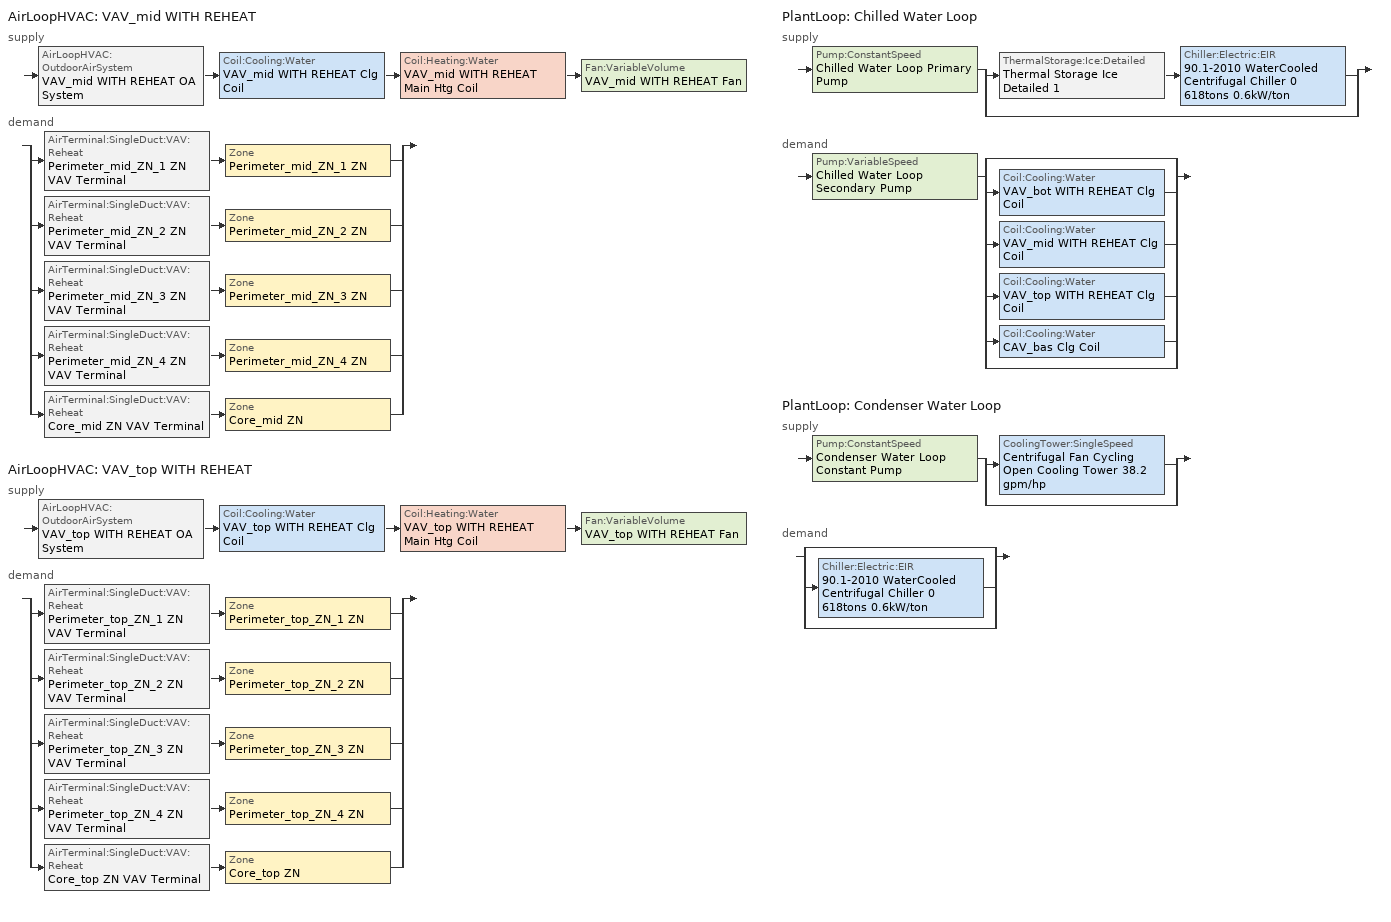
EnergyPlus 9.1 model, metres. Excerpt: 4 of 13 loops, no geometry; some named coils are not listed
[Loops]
AirLoopHVAC 'VAV_mid WITH REHEAT'
 supply: AirLoopHVAC:OutdoorAirSystem 'VAV_mid WITH REHEAT OA System' > Coil:Cooling:Water 'VAV_mid WITH REHEAT Clg Coil' > Coil:Heating:Water 'VAV_mid WITH REHEAT Main Htg Coil' > Fan:VariableVolume 'VAV_mid WITH REHEAT Fan'
 demand: split
  | AirTerminal:SingleDuct:VAV:Reheat 'Perimeter_mid_ZN_1 ZN VAV Terminal' > Zone 'Perimeter_mid_ZN_1 ZN'
  | AirTerminal:SingleDuct:VAV:Reheat 'Perimeter_mid_ZN_2 ZN VAV Terminal' > Zone 'Perimeter_mid_ZN_2 ZN'
  | AirTerminal:SingleDuct:VAV:Reheat 'Perimeter_mid_ZN_3 ZN VAV Terminal' > Zone 'Perimeter_mid_ZN_3 ZN'
  | AirTerminal:SingleDuct:VAV:Reheat 'Perimeter_mid_ZN_4 ZN VAV Terminal' > Zone 'Perimeter_mid_ZN_4 ZN'
  | AirTerminal:SingleDuct:VAV:Reheat 'Core_mid ZN VAV Terminal' > Zone 'Core_mid ZN'
AirLoopHVAC 'VAV_top WITH REHEAT'
 supply: AirLoopHVAC:OutdoorAirSystem 'VAV_top WITH REHEAT OA System' > Coil:Cooling:Water 'VAV_top WITH REHEAT Clg Coil' > Coil:Heating:Water 'VAV_top WITH REHEAT Main Htg Coil' > Fan:VariableVolume 'VAV_top WITH REHEAT Fan'
 demand: split
  | AirTerminal:SingleDuct:VAV:Reheat 'Perimeter_top_ZN_1 ZN VAV Terminal' > Zone 'Perimeter_top_ZN_1 ZN'
  | AirTerminal:SingleDuct:VAV:Reheat 'Perimeter_top_ZN_2 ZN VAV Terminal' > Zone 'Perimeter_top_ZN_2 ZN'
  | AirTerminal:SingleDuct:VAV:Reheat 'Perimeter_top_ZN_3 ZN VAV Terminal' > Zone 'Perimeter_top_ZN_3 ZN'
  | AirTerminal:SingleDuct:VAV:Reheat 'Perimeter_top_ZN_4 ZN VAV Terminal' > Zone 'Perimeter_top_ZN_4 ZN'
  | AirTerminal:SingleDuct:VAV:Reheat 'Core_top ZN VAV Terminal' > Zone 'Core_top ZN'
PlantLoop 'Chilled Water Loop'
 supply: Pump:ConstantSpeed 'Chilled Water Loop Primary Pump' > split
  | ThermalStorage:Ice:Detailed 'Thermal Storage Ice Detailed 1' > Chiller:Electric:EIR '90.1-2010 WaterCooled  Centrifugal Chiller 0 618tons 0.6kW/ton'
  | bypass
 demand: Pump:VariableSpeed 'Chilled Water Loop Secondary Pump' > split
  | bypass
  | Coil:Cooling:Water 'VAV_bot WITH REHEAT Clg Coil'
  | Coil:Cooling:Water 'VAV_mid WITH REHEAT Clg Coil'
  | Coil:Cooling:Water 'VAV_top WITH REHEAT Clg Coil'
  | Coil:Cooling:Water 'CAV_bas Clg Coil'
  | bypass
PlantLoop 'Condenser Water Loop'
 supply: Pump:ConstantSpeed 'Condenser Water Loop Constant Pump' > split
  | CoolingTower:SingleSpeed 'Centrifugal Fan Cycling Open Cooling Tower 38.2 gpm/hp'
  | bypass
 demand: split
  | bypass
  | Chiller:Electric:EIR '90.1-2010 WaterCooled  Centrifugal Chiller 0 618tons 0.6kW/ton'
  | bypass
[ZoneControl:Thermostat] Control Object Type 1=ThermostatSetpoint:DualSetpoint
Name | Zone or ZoneList | Control Type Schedule | Control Name 1
Core_mid ZN Thermostat | Core_mid ZN | Core_mid ZN Thermostat Schedule | Office WholeBuilding - Lg Office Thermostat 3
Core_top ZN Thermostat | Core_top ZN | Core_top ZN Thermostat Schedule | Office WholeBuilding - Lg Office Thermostat 4
Perimeter_mid_ZN_1 ZN Thermostat | Perimeter_mid_ZN_1 ZN | Perimeter_mid_ZN_1 ZN Thermostat Schedule | Office WholeBuilding - Lg Office Thermostat 9
Perimeter_mid_ZN_2 ZN Thermostat | Perimeter_mid_ZN_2 ZN | Perimeter_mid_ZN_2 ZN Thermostat Schedule | Office WholeBuilding - Lg Office Thermostat 10
Perimeter_mid_ZN_3 ZN Thermostat | Perimeter_mid_ZN_3 ZN | Perimeter_mid_ZN_3 ZN Thermostat Schedule | Office WholeBuilding - Lg Office Thermostat 11
Perimeter_mid_ZN_4 ZN Thermostat | Perimeter_mid_ZN_4 ZN | Perimeter_mid_ZN_4 ZN Thermostat Schedule | Office WholeBuilding - Lg Office Thermostat 12
Perimeter_top_ZN_1 ZN Thermostat | Perimeter_top_ZN_1 ZN | Perimeter_top_ZN_1 ZN Thermostat Schedule | Office WholeBuilding - Lg Office Thermostat 13
Perimeter_top_ZN_2 ZN Thermostat | Perimeter_top_ZN_2 ZN | Perimeter_top_ZN_2 ZN Thermostat Schedule | Office WholeBuilding - Lg Office Thermostat 14
Perimeter_top_ZN_3 ZN Thermostat | Perimeter_top_ZN_3 ZN | Perimeter_top_ZN_3 ZN Thermostat Schedule | Office WholeBuilding - Lg Office Thermostat 15
Perimeter_top_ZN_4 ZN Thermostat | Perimeter_top_ZN_4 ZN | Perimeter_top_ZN_4 ZN Thermostat Schedule | Office WholeBuilding - Lg Office Thermostat 16
[ThermostatSetpoint:DualSetpoint] Heating Setpoint Temperature Schedule=OfficeLarge HTGSETP_SCH_YES_OPTIMUM; Cooling Setpoint Temperature Schedule=OfficeLarge CLGSETP_SCH_NO_SETBACK
Office WholeBuilding - Lg Office Thermostat 3; Office WholeBuilding - Lg Office Thermostat 4; Office WholeBuilding - Lg Office Thermostat 9; Office WholeBuilding - Lg Office Thermostat 10; Office WholeBuilding - Lg Office Thermostat 11; Office WholeBuilding - Lg Office Thermostat 12; Office WholeBuilding - Lg Office Thermostat 13; Office WholeBuilding - Lg Office Thermostat 14; Office WholeBuilding - Lg Office Thermostat 15; Office WholeBuilding - Lg Office Thermostat 16
[AirTerminal:SingleDuct:VAV:Reheat] Availability Schedule=Always On Discrete; Maximum Air Flow Rate {m3/s}=Autosize; Zone Minimum Air Flow Input Method=Constant; Fixed Minimum Air Flow Rate {m3/s}=0; Maximum Hot Water or Steam Flow Rate {m3/s}=Autosize; Minimum Hot Water or Steam Flow Rate {m3/s}=0; Convergence Tolerance=0.001; Damper Heating Action=ReverseWithLimits; Maximum Flow per Zone Floor Area During Reheat {m3/s-m2}=Autocalculate; Maximum Flow Fraction During Reheat=0.5; Maximum Reheat Air Temperature {C}=40
Name | Constant Minimum Air Flow Fraction | Reheat Coil
Core_mid ZN VAV Terminal | 0.2 | Core_mid ZN Reheat Coil
Core_top ZN VAV Terminal | 0.32886 | Core_top ZN Reheat Coil
Perimeter_mid_ZN_1 ZN VAV Terminal | 0.2 | Perimeter_mid_ZN_1 ZN Reheat Coil
Perimeter_mid_ZN_2 ZN VAV Terminal | 0.2 | Perimeter_mid_ZN_2 ZN Reheat Coil
Perimeter_mid_ZN_3 ZN VAV Terminal | 0.2 | Perimeter_mid_ZN_3 ZN Reheat Coil
Perimeter_mid_ZN_4 ZN VAV Terminal | 0.2 | Perimeter_mid_ZN_4 ZN Reheat Coil
Perimeter_top_ZN_1 ZN VAV Terminal | 0.2 | Perimeter_top_ZN_1 ZN Reheat Coil
Perimeter_top_ZN_2 ZN VAV Terminal | 0.2 | Perimeter_top_ZN_2 ZN Reheat Coil
Perimeter_top_ZN_3 ZN VAV Terminal | 0.203287 | Perimeter_top_ZN_3 ZN Reheat Coil
Perimeter_top_ZN_4 ZN VAV Terminal | 0.2 | Perimeter_top_ZN_4 ZN Reheat Coil
[Coil:Heating:Water] Availability Schedule=Always On Discrete; U-Factor Times Area Value {W/K}=Autosize; Maximum Water Flow Rate {m3/s}=Autosize; Performance Input Method=UFactorTimesAreaAndDesignWaterFlowRate; Rated Capacity {W}=Autosize; Rated Inlet Water Temperature {C}=82.2222; Rated Inlet Air Temperature {C}=7.22222; Rated Outlet Water Temperature {C}=71.1111; Rated Outlet Air Temperature {C}=12.7778; Rated Ratio for Air and Water Convection=0.5
VAV_mid WITH REHEAT Main Htg Coil; VAV_top WITH REHEAT Main Htg Coil
[Zone equipment]
Core_mid ZN: Core_mid ZN VAV Terminal
Core_top ZN: Core_top ZN VAV Terminal
Perimeter_mid_ZN_1 ZN: Perimeter_mid_ZN_1 ZN VAV Terminal
Perimeter_mid_ZN_2 ZN: Perimeter_mid_ZN_2 ZN VAV Terminal
Perimeter_mid_ZN_3 ZN: Perimeter_mid_ZN_3 ZN VAV Terminal
Perimeter_mid_ZN_4 ZN: Perimeter_mid_ZN_4 ZN VAV Terminal
Perimeter_top_ZN_1 ZN: Perimeter_top_ZN_1 ZN VAV Terminal
Perimeter_top_ZN_2 ZN: Perimeter_top_ZN_2 ZN VAV Terminal
Perimeter_top_ZN_3 ZN: Perimeter_top_ZN_3 ZN VAV Terminal
Perimeter_top_ZN_4 ZN: Perimeter_top_ZN_4 ZN VAV Terminal
[Sizing:Zone] Zone Cooling Design Supply Air Temperature Input Method=SupplyAirTemperature; Zone Cooling Design Supply Air Temperature {C}=12.7778; Zone Cooling Design Supply Air Temperature Difference {deltaC}=11.11; Zone Heating Design Supply Air Temperature Input Method=SupplyAirTemperature; Zone Heating Design Supply Air Temperature {C}=40; Zone Heating Design Supply Air Temperature Difference {deltaC}=11.11; Zone Cooling Design Supply Air Humidity Ratio {kgWater/kgDryAir}=0.0085; Zone Heating Design Supply Air Humidity Ratio {kgWater/kgDryAir}=0.008; Design Specification Outdoor Air Object=Office WholeBuilding - Lg Office Ventilation; Cooling Design Air Flow Method=DesignDayWithLimit; Cooling Design Air Flow Rate {m3/s}=0; Cooling Minimum Air Flow per Zone Floor Area {m3/s-m2}=0.000762; Cooling Minimum Air Flow {m3/s}=0; Cooling Minimum Air Flow Fraction=0; Heating Design Air Flow Method=DesignDay; Heating Design Air Flow Rate {m3/s}=0; Heating Maximum Air Flow per Zone Floor Area {m3/s-m2}=0.002032; Heating Maximum Air Flow {m3/s}=0.141576; Heating Maximum Air Flow Fraction=0.3; Account for Dedicated Outdoor Air System=No
Name | Design Specification Zone Air Distribution Object
Core_mid ZN | Core_mid ZN Design Spec Zone Air Dist
Core_top ZN | Core_top ZN Design Spec Zone Air Dist
Perimeter_mid_ZN_1 ZN | Perimeter_mid_ZN_1 ZN Design Spec Zone Air Dist
Perimeter_mid_ZN_2 ZN | Perimeter_mid_ZN_2 ZN Design Spec Zone Air Dist
Perimeter_mid_ZN_3 ZN | Perimeter_mid_ZN_3 ZN Design Spec Zone Air Dist
Perimeter_mid_ZN_4 ZN | Perimeter_mid_ZN_4 ZN Design Spec Zone Air Dist
Perimeter_top_ZN_1 ZN | Perimeter_top_ZN_1 ZN Design Spec Zone Air Dist
Perimeter_top_ZN_2 ZN | Perimeter_top_ZN_2 ZN Design Spec Zone Air Dist
Perimeter_top_ZN_3 ZN | Perimeter_top_ZN_3 ZN Design Spec Zone Air Dist
Perimeter_top_ZN_4 ZN | Perimeter_top_ZN_4 ZN Design Spec Zone Air Dist
[DesignSpecification:ZoneAirDistribution] Zone Air Distribution Effectiveness in Cooling Mode=1; Zone Air Distribution Effectiveness in Heating Mode=1
Core_mid ZN Design Spec Zone Air Dist; Core_top ZN Design Spec Zone Air Dist; Perimeter_mid_ZN_1 ZN Design Spec Zone Air Dist; Perimeter_mid_ZN_2 ZN Design Spec Zone Air Dist; Perimeter_mid_ZN_3 ZN Design Spec Zone Air Dist; Perimeter_mid_ZN_4 ZN Design Spec Zone Air Dist; Perimeter_top_ZN_1 ZN Design Spec Zone Air Dist; Perimeter_top_ZN_2 ZN Design Spec Zone Air Dist; Perimeter_top_ZN_3 ZN Design Spec Zone Air Dist; Perimeter_top_ZN_4 ZN Design Spec Zone Air Dist
[Controller:MechanicalVentilation] Availability Schedule=OfficeLarge MinOA_MotorizedDamper_Sched; Demand Controlled Ventilation=No; Design Specification Outdoor Air Object Name 1=Office WholeBuilding - Lg Office Ventilation; Design Specification Outdoor Air Object Name 2=Office WholeBuilding - Lg Office Ventilation; Design Specification Outdoor Air Object Name 3=Office WholeBuilding - Lg Office Ventilation; Design Specification Outdoor Air Object Name 4=Office WholeBuilding - Lg Office Ventilation; Design Specification Outdoor Air Object Name 5=Office WholeBuilding - Lg Office Ventilation
Name | System Outdoor Air Method | Zone Name 1 | Design Specification Zone Air Distribution Object Name 1 | Zone Name 2 | Design Specification Zone Air Distribution Object Name 2 | Zone Name 3 | Design Specification Zone Air Distribution Object Name 3 | Zone Name 4 | Design Specification Zone Air Distribution Object Name 4 | Zone Name 5 | Design Specification Zone Air Distribution Object Name 5
VAV_mid WITH REHEAT Vent Controller | ZoneSum | Core_mid ZN | Core_mid ZN Design Spec Zone Air Dist | Perimeter_mid_ZN_1 ZN | Perimeter_mid_ZN_1 ZN Design Spec Zone Air Dist | Perimeter_mid_ZN_2 ZN | Perimeter_mid_ZN_2 ZN Design Spec Zone Air Dist | Perimeter_mid_ZN_3 ZN | Perimeter_mid_ZN_3 ZN Design Spec Zone Air Dist | Perimeter_mid_ZN_4 ZN | Perimeter_mid_ZN_4 ZN Design Spec Zone Air Dist
VAV_top WITH REHEAT Vent Controller | VentilationRateProcedure | Core_top ZN | Core_top ZN Design Spec Zone Air Dist | Perimeter_top_ZN_1 ZN | Perimeter_top_ZN_1 ZN Design Spec Zone Air Dist | Perimeter_top_ZN_2 ZN | Perimeter_top_ZN_2 ZN Design Spec Zone Air Dist | Perimeter_top_ZN_3 ZN | Perimeter_top_ZN_3 ZN Design Spec Zone Air Dist | Perimeter_top_ZN_4 ZN | Perimeter_top_ZN_4 ZN Design Spec Zone Air Dist
[DesignSpecification:OutdoorAir]
Office WholeBuilding - Lg Office Ventilation: Outdoor Air Method=Sum; Outdoor Air Flow per Person {m3/s-person}=0; Outdoor Air Flow per Zone Floor Area {m3/s-m2}=0.0004318; Outdoor Air Flow per Zone {m3/s}=0; Outdoor Air Flow Air Changes per Hour {1/hr}=0
[AirLoopHVAC] Design Supply Air Flow Rate {m3/s}=AutoSize
VAV_mid WITH REHEAT; VAV_top WITH REHEAT
[Sizing:System] Type of Load to Size On=Sensible; Central Heating Maximum System Air Flow Ratio=0.3; Preheat Design Temperature {C}=7.22222; Preheat Design Humidity Ratio {kgWater/kgDryAir}=0.008; Precool Design Temperature {C}=12.7778; Precool Design Humidity Ratio {kgWater/kgDryAir}=0.008; Central Cooling Design Supply Air Temperature {C}=12.7778; Central Heating Design Supply Air Temperature {C}=12.7778; Type of Zone Sum to Use=Coincident; 100% Outdoor Air in Cooling=No; 100% Outdoor Air in Heating=No; Central Cooling Design Supply Air Humidity Ratio {kgWater/kgDryAir}=0.0085; Central Heating Design Supply Air Humidity Ratio {kgWater/kgDryAir}=0.008; Cooling Supply Air Flow Rate Method=DesignDay; Cooling Supply Air Flow Rate {m3/s}=0; Cooling Supply Air Flow Rate Per Floor Area {m3/s-m2}=0.00996765; Cooling Fraction of Autosized Cooling Supply Air Flow Rate=1; Cooling Supply Air Flow Rate Per Unit Cooling Capacity {m3/s-W}=3.94755e-05; Heating Supply Air Flow Rate Method=DesignDay; Heating Supply Air Flow Rate {m3/s}=0; Heating Supply Air Flow Rate Per Floor Area {m3/s-m2}=0.00996765; Heating Fraction of Autosized Heating Supply Air Flow Rate=1; Heating Fraction of Autosized Cooling Supply Air Flow Rate=1; Heating Supply Air Flow Rate Per Unit Heating Capacity {m3/s-W}=3.15882e-05; System Outdoor Air Method=ZoneSum; Zone Maximum Outdoor Air Fraction=1; Cooling Design Capacity Method=CoolingDesignCapacity; Cooling Design Capacity {W}=Autosize; Cooling Design Capacity Per Floor Area {W/m2}=234.7; Fraction of Autosized Cooling Design Capacity=1; Heating Design Capacity Method=HeatingDesignCapacity; Heating Design Capacity {W}=Autosize; Heating Design Capacity Per Floor Area {W/m2}=157; Fraction of Autosized Heating Design Capacity=1; Central Cooling Capacity Control Method=OnOff
Name | Design Outdoor Air Flow Rate {m3/s}
VAV_mid WITH REHEAT | 1.64649
VAV_top WITH REHEAT | 2.53819
[Controller:WaterCoil] Control Variable=Temperature; Actuator Variable=Flow; Maximum Actuated Flow {m3/s}=Autosize; Minimum Actuated Flow {m3/s}=0
Name | Action | Controller Convergence Tolerance {deltaC}
VAV_mid WITH REHEAT Clg Coil Controller; VAV_top WITH REHEAT Clg Coil Controller | Reverse | Autosize
VAV_mid WITH REHEAT Main Htg Coil Controller; VAV_top WITH REHEAT Main Htg Coil Controller | Normal | 0.0001
[Controller:OutdoorAir] Maximum Outdoor Air Flow Rate {m3/s}=Autosize; Economizer Control Type=DifferentialDryBulb; Economizer Control Action Type=ModulateFlow; Lockout Type=NoLockout; Minimum Limit Type=FixedMinimum; Minimum Outdoor Air Schedule=OfficeLarge MinOA_MotorizedDamper_Sched; High Humidity Control=No; Control High Indoor Humidity Based on Outdoor Humidity Ratio=Yes
Name | Minimum Outdoor Air Flow Rate {m3/s} | Mechanical Ventilation Controller | Heat Recovery Bypass Control Type
VAV_mid WITH REHEAT OA Controller | Autosize | VAV_mid WITH REHEAT Vent Controller | BypassWhenOAFlowGreaterThanMinimum
VAV_top WITH REHEAT OA Controller | 0 | VAV_top WITH REHEAT Vent Controller | BypassWhenWithinEconomizerLimits
[SetpointManager:MixedAir] Control Variable=Temperature
Name | Setpoint Node or NodeList
VAV_mid WITH REHEAT Mixed Air Node OS Default SPM | VAV_mid WITH REHEAT Mixed Air Node
VAV_mid WITH REHEAT Clg Coil Outlet Air Node OS Default SPM | VAV_mid WITH REHEAT Clg Coil Outlet Air Node
VAV_mid WITH REHEAT Main Htg Coil Outlet Air Node OS Default SPM | VAV_mid WITH REHEAT Main Htg Coil Outlet Air Node
VAV_top WITH REHEAT Mixed Air Node OS Default SPM | VAV_top WITH REHEAT Mixed Air Node
VAV_top WITH REHEAT Clg Coil Outlet Air Node OS Default SPM | VAV_top WITH REHEAT Clg Coil Outlet Air Node
VAV_top WITH REHEAT Main Htg Coil Outlet Air Node OS Default SPM | VAV_top WITH REHEAT Main Htg Coil Outlet Air Node
[Coil:Cooling:Water] Availability Schedule=Always On Discrete; Design Water Flow Rate {m3/s}=Autosize; Design Air Flow Rate {m3/s}=Autosize; Design Inlet Water Temperature {C}=Autosize; Design Inlet Air Temperature {C}=Autosize; Design Outlet Air Temperature {C}=Autosize; Design Inlet Air Humidity Ratio {kgWater/kgDryAir}=Autosize; Design Outlet Air Humidity Ratio {kgWater/kgDryAir}=Autosize; Type of Analysis=SimpleAnalysis; Heat Exchanger Configuration=CrossFlow
VAV_mid WITH REHEAT Clg Coil; VAV_top WITH REHEAT Clg Coil
[SetpointManager:Scheduled] Control Variable=Temperature
Name | Schedule | Setpoint Node or NodeList
Thermal Storage Ice Detailed 1 Setpoint Manager | Thermal Storage Ice Detailed 1 Setpoint Schedule (New)
90.1-2010 WaterCooled  Centrifugal Chiller 0 618tons 0.6kW/ton Setpoint Manager | 90.1-2010 WaterCooled  Centrifugal Chiller 0 618tons 0.6kW/ton Setpoint Schedule (New) | 90.1-2010 WaterCooled  Centrifugal Chiller 0 618tons 0.6kW/ton Supply Outlet Water Node
Chilled Water Loop Setpoint Manager (New) | Chilled Water Loop Setpoint Schedule (New) | Chilled Water Loop Supply Outlet Node
Chilled Water Loop Demand Side Setpoint Manager (New) | Chilled Water Loop Setpoint Schedule (New) | Chilled Water Loop Demand Inlet Node
[Fan:VariableVolume] Availability Schedule=OfficeLarge HVACOperationSchd; Pressure Rise {Pa}=1389.92; Maximum Flow Rate {m3/s}=AutoSize; Fan Power Minimum Flow Rate Input Method=Fraction; Fan Power Minimum Flow Fraction=0.25; Fan Power Minimum Air Flow Rate {m3/s}=0; Motor In Airstream Fraction=1; Fan Power Coefficient 1=0.04076; Fan Power Coefficient 2=0.0881; Fan Power Coefficient 3=-0.0729; Fan Power Coefficient 4=0.9437; Fan Power Coefficient 5=0
Name | Fan Total Efficiency | Motor Efficiency
VAV_mid WITH REHEAT Fan | 0.6253 | 0.962
VAV_top WITH REHEAT Fan | 0.61165 | 0.941
[SetpointManager:Warmest] Control Variable=Temperature; Minimum Setpoint Temperature {C}=12.7778; Maximum Setpoint Temperature {C}=15.5556; Strategy=MaximumTemperature
Name | HVAC Air Loop | Setpoint Node or NodeList
VAV_mid WITH REHEAT SAT Warmest Reset | VAV_mid WITH REHEAT | VAV_mid WITH REHEAT Supply Outlet Node
VAV_top WITH REHEAT SAT Warmest Reset | VAV_top WITH REHEAT | VAV_top WITH REHEAT Supply Outlet Node
[HeatExchanger:AirToAir:SensibleAndLatent]
VAV_mid WITH REHEAT ERV: Availability Schedule=Always On Discrete; Nominal Supply Air Flow Rate {m3/s}=Autosize; Sensible Effectiveness at 100% Heating Air Flow=0.7; Latent Effectiveness at 100% Heating Air Flow=0.6; Sensible Effectiveness at 75% Heating Air Flow=0.7; Latent Effectiveness at 75% Heating Air Flow=0.6; Sensible Effectiveness at 100% Cooling Air Flow=0.75; Latent Effectiveness at 100% Cooling Air Flow=0.6; Sensible Effectiveness at 75% Cooling Air Flow=0.75; Latent Effectiveness at 75% Cooling Air Flow=0.6; Nominal Electric Power {W}=109319; Supply Air Outlet Temperature Control=No; Heat Exchanger Type=Rotary; Frost Control Type=ExhaustOnly; Threshold Temperature {C}=-23.3; Initial Defrost Time Fraction=0.167; Rate of Defrost Time Fraction Increase {1/K}=1.44; Economizer Lockout=Yes
[SetpointManager:OutdoorAirPretreat]
Setpoint Manager Outdoor Air Pretreat 1: Control Variable=Temperature; Minimum Setpoint Temperature {C}=-99; Maximum Setpoint Temperature {C}=99; Minimum Setpoint Humidity Ratio {kgWater/kgDryAir}=1e-005; Maximum Setpoint Humidity Ratio {kgWater/kgDryAir}=1; Setpoint Node or NodeList=VAV_mid WITH REHEAT ERV Primary Outlet Air Node
[PlantLoop] Maximum Loop Flow Rate {m3/s}=Autosize; Minimum Loop Flow Rate {m3/s}=0; Plant Loop Volume {m3}=Autocalculate; Plant Loop Demand Calculation Scheme=SingleSetpoint
Name | Fluid Type | User Defined Fluid Type | Plant Equipment Operation Scheme | Maximum Loop Temperature {C} | Minimum Loop Temperature {C} | Load Distribution Scheme | Common Pipe Simulation
Chilled Water Loop | UserDefinedFluidType | EthyleneGlycol_25 | Chilled Water Loop Operation Schemes | 40 | -3.33333 | SequentialLoad | TwoWayCommonPipe
Condenser Water Loop | Water |  | Condenser Water Loop Operation Schemes | 80 | 5 | Optimal
[Sizing:Plant] Sizing Option=NonCoincident; Zone Timesteps in Averaging Window=1; Coincident Sizing Factor Mode=None
Name | Loop Type | Design Loop Exit Temperature {C} | Loop Design Temperature Difference {deltaC}
Chilled Water Loop | Cooling | 6.66667 | 8.88889
Condenser Water Loop | Condenser | 29.4444 | 5.55556
[Pump:ConstantSpeed] Design Flow Rate {m3/s}=Autosize; Design Power Consumption {W}=Autosize; Fraction of Motor Inefficiencies to Fluid Stream=0; Pump Control Type=Intermittent; Design Power Sizing Method=PowerPerFlowPerPressure; Design Electric Power per Unit Flow Rate {W/(m3/s)}=348701.1; Design Shaft Power per Unit Flow Rate per Unit Head=1.28205
Name | Design Pump Head {Pa} | Motor Efficiency
Chilled Water Loop Primary Pump | 44836 | 0.917
Condenser Water Loop Constant Pump | 148557 | 0.936
[ThermalStorage:Ice:Detailed]
Thermal Storage Ice Detailed 1: Availability Schedule=Ice Availability Schedule (New); Capacity {GJ}=6.96337; Discharging Curve=Curve Quadratic Linear 1; Charging Curve=Curve Quadratic Linear 2; Timestep of the Curve Data {hr}=1; Parasitic Electric Load During Discharging=0.0001; Parasitic Electric Load During Charging=0.0002; Tank Loss Coefficient=0.0003; Freezing Temperature of Storage Medium {C}=0; Thaw Process Indicator=InsideMelt
[Chiller:Electric:EIR]
90.1-2010 WaterCooled  Centrifugal Chiller 0 618tons 0.6kW/ton: Reference Capacity {W}=Autosize; Reference COP {W/W}=6.17018; Reference Leaving Chilled Water Temperature {C}=6.66667; Reference Entering Condenser Fluid Temperature {C}=35; Reference Chilled Water Flow Rate {m3/s}=Autosize; Reference Condenser Fluid Flow Rate {m3/s}=Autosize; Cooling Capacity Function of Temperature Curve=WaterCooled_PositiveDisplacement_Chiller_GT150_2010_PathA_CAPFT; Electric Input to Cooling Output Ratio Function of Temperature Curve=WaterCooled_PositiveDisplacement_Chiller_GT150_2010_PathA_EIRFT; Electric Input to Cooling Output Ratio Function of Part Load Ratio Curve=ChlrWtrCentPathAAllEIRRatio_fQRatio; Minimum Part Load Ratio=0.15; Maximum Part Load Ratio=1; Optimum Part Load Ratio=1; Minimum Unloading Ratio=0.25; Condenser Type=WaterCooled; Condenser Fan Power Ratio {W/W}=0; Fraction of Compressor Electric Consumption Rejected by Condenser=1; Leaving Chilled Water Lower Temperature Limit {C}=-3.33333; Chiller Flow Mode=ConstantFlow; Sizing Factor=0.75
[Pump:VariableSpeed]
Chilled Water Loop Secondary Pump: Design Maximum Flow Rate {m3/s}=Autosize; Design Pump Head {Pa}=134508; Design Power Consumption {W}=Autosize; Motor Efficiency=0.936; Fraction of Motor Inefficiencies to Fluid Stream=0; Coefficient 1 of the Part Load Performance Curve=0; Coefficient 2 of the Part Load Performance Curve=0.0205; Coefficient 3 of the Part Load Performance Curve=0.4101; Coefficient 4 of the Part Load Performance Curve=0.5753; Design Minimum Flow Rate {m3/s}=0; Pump Control Type=Intermittent; Skin Loss Radiative Fraction=0.5; Design Power Sizing Method=PowerPerFlowPerPressure; Design Electric Power per Unit Flow Rate {W/(m3/s)}=348701.1; Design Shaft Power per Unit Flow Rate per Unit Head=1.28205; Design Minimum Flow Rate Fraction=0
[PlantEquipmentOperationSchemes] Control Scheme Object Type 1=PlantEquipmentOperation:CoolingLoad; Control Scheme Schedule Name 1=Always On Discrete
Name | Control Scheme Name 1 | Control Scheme Object Type 2 | Control Scheme Name 2 | Control Scheme Schedule Name 2 | Control Scheme Object Type 3 | Control Scheme Name 3 | Control Scheme Schedule Name 3
Chilled Water Loop Operation Schemes | Chilled Water Loop Cooling Operation Scheme | PlantEquipmentOperation:Uncontrolled | Chilled Water Loop Uncontrolled Operation Scheme | Always On Discrete | PlantEquipmentOperation:ComponentSetpoint | Chilled Water Loop Setpoint Operation Scheme | Always On Discrete
Condenser Water Loop Operation Schemes | Condenser Water Loop Cooling Operation Scheme
[PlantEquipmentOperation:CoolingLoad] Load Range Lower Limit 1 {W}=0; Load Range Upper Limit 1 {W}=1000000000
Name | Range Equipment List Name 1
Chilled Water Loop Cooling Operation Scheme | Chilled Water Loop Cooling Equipment List
Condenser Water Loop Cooling Operation Scheme | Condenser Water Loop Cooling Equipment List
[PlantEquipmentList]
Chilled Water Loop Cooling Equipment List: Chiller:Electric:EIR, 90.1-2010 WaterCooled  Centrifugal Chiller 0 618tons 0.6kW/ton
Chilled Water Loop Uncontrolled Equipment List: ThermalStorage:Ice:Detailed, Thermal Storage Ice Detailed 1
Condenser Water Loop Cooling Equipment List: CoolingTower:SingleSpeed, Centrifugal Fan Cycling Open Cooling Tower 38.2 gpm/hp
[PlantEquipmentOperation:Uncontrolled]
Chilled Water Loop Uncontrolled Operation Scheme: Equipment List=Chilled Water Loop Uncontrolled Equipment List
[PlantEquipmentOperation:ComponentSetpoint]
Chilled Water Loop Setpoint Operation Scheme: Equipment Object Type 1=ThermalStorage:Ice:Detailed; Equipment Name 1=Thermal Storage Ice Detailed 1; Component Flow Rate 1 {m3/s}=Autosize; Operation Type 1=Dual; Equipment Object Type 2=Chiller:Electric:EIR; Equipment Name 2=90.1-2010 WaterCooled  Centrifugal Chiller 0 618tons 0.6kW/ton; Component Flow Rate 2 {m3/s}=Autosize; Operation Type 2=Cooling
[CoolingTower:SingleSpeed]
Centrifugal Fan Cycling Open Cooling Tower 38.2 gpm/hp: Design Water Flow Rate {m3/s}=Autosize; Design Air Flow Rate {m3/s}=Autosize; Design Fan Power {W}=32717.9; Design U-Factor Times Area Value {W/K}=Autosize; Free Convection Air Flow Rate {m3/s}=Autosize; Free Convection Air Flow Rate Sizing Factor=0.1; Free Convection U-Factor Times Area Value {W/K}=Autosize; Free Convection U-Factor Times Area Value Sizing Factor=0.1; Performance Input Method=UFactorTimesAreaAndDesignWaterFlowRate; Heat Rejection Capacity and Nominal Capacity Sizing Ratio=1.25; Free Convection Capacity {W}=0; Free Convection Nominal Capacity Sizing Factor=0.1; Design Inlet Air Dry-Bulb Temperature {C}=25.6; Design Inlet Air Wet-Bulb Temperature {C}=25.6; Design Approach Temperature {deltaC}=Autosize; Design Range Temperature {deltaC}=Autosize; Basin Heater Capacity {W/K}=0; Basin Heater Setpoint Temperature {C}=2; Evaporation Loss Mode=LossFactor; Evaporation Loss Factor {percent/K}=0.2; Drift Loss Percent {percent}=0.008; Blowdown Calculation Mode=ConcentrationRatio; Blowdown Concentration Ratio=3; Capacity Control=FanCycling; Number of Cells=2; Cell Control=MinimalCell; Cell Minimum  Water Flow Rate Fraction=0.33; Cell Maximum Water Flow Rate Fraction=2.5; Sizing Factor=1
[SetpointManager:FollowOutdoorAirTemperature]
Condenser Water Loop Setpoint Manager Follow OATwb with 7.0F Approach: Control Variable=Temperature; Reference Temperature Type=OutdoorAirWetBulb; Offset Temperature Difference {deltaC}=3.88889; Maximum Setpoint Temperature {C}=29.4444; Minimum Setpoint Temperature {C}=21.1111; Setpoint Node or NodeList=Condenser Water Loop Supply Outlet Node
[EnergyManagementSystem:InternalVariable]
CTES_Chiller_Capacity: Internal Data Index Key=90.1-2010 WaterCooled  Centrifugal Chiller 0 618tons 0.6kW/ton; Internal Data Type=Chiller Nominal Capacity
[EnergyManagementSystem:Sensor]
Name | Output:Variable or Output:Meter Index Key | Output:Variable or Output:Meter
EEWT | 90.1-2010 WaterCooled  Centrifugal Chiller 0 618tons 0.6kW/ton | Chiller Evaporator Inlet Temperature
ELWT | 90.1-2010 WaterCooled  Centrifugal Chiller 0 618tons 0.6kW/ton | Chiller Evaporator Outlet Temperature
ILWT | Node 1 | System Node Temperature
SOC | Thermal Storage Ice Detailed 1 | Ice Thermal Storage End Fraction
SWT_SP | Chilled Water Loop Supply Outlet Node | System Node Setpoint Temperature
[EnergyManagementSystem:Actuator]
ELWT_SP: Actuated Component Unique=90.1-2010 WaterCooled  Centrifugal Chiller 0 618tons 0.6kW/ton Supply Outlet Water Node; Actuated Component Type=System Node Setpoint; Actuated Component Control Type=Temperature Setpoint
[EnergyManagementSystem:OutputVariable]
Chiller Nominal Capacity: EMS Variable=CTES_Chiller_Capacity; Type of Data in Variable=Averaged; Update Frequency=ZoneTimestep
[Schedule:Compact]
Core_mid ZN Thermostat Schedule; Core_top ZN Thermostat Schedule; Perimeter_mid_ZN_1 ZN Thermostat Schedule; Perimeter_mid_ZN_2 ZN Thermostat Schedule; Perimeter_mid_ZN_3 ZN Thermostat Schedule; Perimeter_mid_ZN_4 ZN Thermostat Schedule; Perimeter_top_ZN_1 ZN Thermostat Schedule; Perimeter_top_ZN_2 ZN Thermostat Schedule; Perimeter_top_ZN_3 ZN Thermostat Schedule; Perimeter_top_ZN_4 ZN Thermostat Schedule: Through: 12/31, For: AllDays, Until: 24:00, 4
[Schedule:Day:Interval]
OfficeLarge HTGSETP_SCH_YES_OPTIMUM Default; OfficeLarge HTGSETP_SCH_YES_OPTIMUM Summer Design Day: No, 24:00, 15.6
OfficeLarge HTGSETP_SCH_YES_OPTIMUM Wkdy Day: No, 04:00, 15.6, 05:00, 17.8, 06:00, 20, 22:00, 21, 24:00, 15.6
OfficeLarge HTGSETP_SCH_YES_OPTIMUM Sat Day: No, 04:00, 15.6, 05:00, 17.8, 06:00, 20, 17:00, 21, 24:00, 15.6
OfficeLarge HTGSETP_SCH_YES_OPTIMUM Winter Design Day: No, 05:00, 15.6, 06:00, 17.6, 07:00, 19.6, 22:00, 21, 24:00, 15.6
OfficeLarge CLGSETP_SCH_NO_SETBACK Default; OfficeLarge CLGSETP_SCH_NO_SETBACK Default|WntrDsn|Sat|Wkdy Day; OfficeLarge CLGSETP_SCH_NO_SETBACK Winter Design Day: No, 24:00, 24
OfficeLarge CLGSETP_SCH_NO_SETBACK Summer Design Day: No, 05:00, 26.7, 06:00, 25.7, 07:00, 25, 22:00, 24, 24:00, 26.7
OfficeLarge HVACOperationSchd Default; OfficeLarge MinOA_MotorizedDamper_Sched Default; Ice Availability Schedule (New) AllDays; Ice Availability Schedule (New) Winter Design Day: No, 24:00, 0
OfficeLarge HVACOperationSchd SmrDsn|Wkdy Day; OfficeLarge HVACOperationSchd Summer Design Day: No, 06:00, 0, 22:00, 1, 24:00, 0
OfficeLarge HVACOperationSchd WntrDsn|Sat Day; OfficeLarge HVACOperationSchd Winter Design Day: No, 06:00, 0, 18:00, 1, 24:00, 0
OfficeLarge MinOA_MotorizedDamper_Sched SmrDsn|Wkdy Day; OfficeLarge MinOA_MotorizedDamper_Sched Summer Design Day: No, 07:00, 0, 22:00, 1, 24:00, 0
OfficeLarge MinOA_MotorizedDamper_Sched WntrDsn|Sat Day; OfficeLarge MinOA_MotorizedDamper_Sched Winter Design Day: No, 07:00, 0, 18:00, 1, 24:00, 0
90.1-2010 WaterCooled  Centrifugal Chiller 0 618tons 0.6kW/ton Setpoint Schedule (New) AllDays; 90.1-2010 WaterCooled  Centrifugal Chiller 0 618tons 0.6kW/ton Setpoint Schedule (New) Winter Design Day; Chilled Water Loop Setpoint Schedule (New) Schedule Week Day; Chilled Water Loop Setpoint Schedule (New) Summer Design Day; Chilled Water Loop Setpoint Schedule (New) Winter Design Day: No, 24:00, 5.55556
90.1-2010 WaterCooled  Centrifugal Chiller 0 618tons 0.6kW/ton Setpoint Schedule (New) Summer Design Day; 90.1-2010 WaterCooled  Centrifugal Chiller 0 618tons 0.6kW/ton Setpoint Schedule (New) Summer Weekday; 90.1-2010 WaterCooled  Centrifugal Chiller 0 618tons 0.6kW/ton Setpoint Schedule (New) Weekend: No, 05:30, -3.33333, 13:00, 5.55556, 18:00, 5.55556, 21:30, 5.55556, 24:00, -3.33333
Ice Availability Schedule (New) Summer Design Day; Ice Availability Schedule (New) Summer Weekday; Ice Availability Schedule (New) Weekend: No, 05:30, 1, 13:00, 0, 18:00, 1, 21:30, 0, 24:00, 1
Thermal Storage Ice Detailed 1 Setpoint Schedule (New) AllDays; Thermal Storage Ice Detailed 1 Setpoint Schedule (New) Winter Design Day: No, 24:00, 99
Thermal Storage Ice Detailed 1 Setpoint Schedule (New) Summer Design Day; Thermal Storage Ice Detailed 1 Setpoint Schedule (New) Summer Weekday; Thermal Storage Ice Detailed 1 Setpoint Schedule (New) Weekend: No, 05:30, 5.55556, 13:00, 99, 18:00, 5.55556, 21:30, 99, 24:00, 5.55556
[Schedule:Week:Daily]
OfficeLarge HTGSETP_SCH_YES_OPTIMUM Week Rule - Jan1-Dec31: OfficeLarge HTGSETP_SCH_YES_OPTIMUM Default, OfficeLarge HTGSETP_SCH_YES_OPTIMUM Wkdy Day, OfficeLarge HTGSETP_SCH_YES_OPTIMUM Wkdy Day, OfficeLarge HTGSETP_SCH_YES_OPTIMUM Wkdy Day, OfficeLarge HTGSETP_SCH_YES_OPTIMUM Wkdy Day, OfficeLarge HTGSETP_SCH_YES_OPTIMUM Wkdy Day, OfficeLarge HTGSETP_SCH_YES_OPTIMUM Sat Day, OfficeLarge HTGSETP_SCH_YES_OPTIMUM Default, OfficeLarge HTGSETP_SCH_YES_OPTIMUM Summer Design Day, OfficeLarge HTGSETP_SCH_YES_OPTIMUM Winter Design Day, OfficeLarge HTGSETP_SCH_YES_OPTIMUM Default, OfficeLarge HTGSETP_SCH_YES_OPTIMUM Default
OfficeLarge CLGSETP_SCH_NO_SETBACK Week Rule - Jan1-Dec31: OfficeLarge CLGSETP_SCH_NO_SETBACK Default, OfficeLarge CLGSETP_SCH_NO_SETBACK Default|WntrDsn|Sat|Wkdy Day, OfficeLarge CLGSETP_SCH_NO_SETBACK Default|WntrDsn|Sat|Wkdy Day, OfficeLarge CLGSETP_SCH_NO_SETBACK Default|WntrDsn|Sat|Wkdy Day, OfficeLarge CLGSETP_SCH_NO_SETBACK Default|WntrDsn|Sat|Wkdy Day, OfficeLarge CLGSETP_SCH_NO_SETBACK Default|WntrDsn|Sat|Wkdy Day, OfficeLarge CLGSETP_SCH_NO_SETBACK Default|WntrDsn|Sat|Wkdy Day, OfficeLarge CLGSETP_SCH_NO_SETBACK Default, OfficeLarge CLGSETP_SCH_NO_SETBACK Summer Design Day, OfficeLarge CLGSETP_SCH_NO_SETBACK Winter Design Day, OfficeLarge CLGSETP_SCH_NO_SETBACK Default, OfficeLarge CLGSETP_SCH_NO_SETBACK Default
OfficeLarge HVACOperationSchd Week Rule - Jan1-Dec31: OfficeLarge HVACOperationSchd Default, OfficeLarge HVACOperationSchd SmrDsn|Wkdy Day, OfficeLarge HVACOperationSchd SmrDsn|Wkdy Day, OfficeLarge HVACOperationSchd SmrDsn|Wkdy Day, OfficeLarge HVACOperationSchd SmrDsn|Wkdy Day, OfficeLarge HVACOperationSchd SmrDsn|Wkdy Day, OfficeLarge HVACOperationSchd WntrDsn|Sat Day, OfficeLarge HVACOperationSchd Default, OfficeLarge HVACOperationSchd Summer Design Day, OfficeLarge HVACOperationSchd Winter Design Day, OfficeLarge HVACOperationSchd Default, OfficeLarge HVACOperationSchd Default
OfficeLarge MinOA_MotorizedDamper_Sched Week Rule - Jan1-Dec31: OfficeLarge MinOA_MotorizedDamper_Sched Default, OfficeLarge MinOA_MotorizedDamper_Sched SmrDsn|Wkdy Day, OfficeLarge MinOA_MotorizedDamper_Sched SmrDsn|Wkdy Day, OfficeLarge MinOA_MotorizedDamper_Sched SmrDsn|Wkdy Day, OfficeLarge MinOA_MotorizedDamper_Sched SmrDsn|Wkdy Day, OfficeLarge MinOA_MotorizedDamper_Sched SmrDsn|Wkdy Day, OfficeLarge MinOA_MotorizedDamper_Sched WntrDsn|Sat Day, OfficeLarge MinOA_MotorizedDamper_Sched Default, OfficeLarge MinOA_MotorizedDamper_Sched Summer Design Day, OfficeLarge MinOA_MotorizedDamper_Sched Winter Design Day, OfficeLarge MinOA_MotorizedDamper_Sched Default, OfficeLarge MinOA_MotorizedDamper_Sched Default
90.1-2010 WaterCooled  Centrifugal Chiller 0 618tons 0.6kW/ton Setpoint Schedule (New) Week Rule - Jan1-Jun10; 90.1-2010 WaterCooled  Centrifugal Chiller 0 618tons 0.6kW/ton Setpoint Schedule (New) Week Rule - Aug27-Dec31: 90.1-2010 WaterCooled  Centrifugal Chiller 0 618tons 0.6kW/ton Setpoint Schedule (New) AllDays, 90.1-2010 WaterCooled  Centrifugal Chiller 0 618tons 0.6kW/ton Setpoint Schedule (New) AllDays, 90.1-2010 WaterCooled  Centrifugal Chiller 0 618tons 0.6kW/ton Setpoint Schedule (New) AllDays, 90.1-2010 WaterCooled  Centrifugal Chiller 0 618tons 0.6kW/ton Setpoint Schedule (New) AllDays, 90.1-2010 WaterCooled  Centrifugal Chiller 0 618tons 0.6kW/ton Setpoint Schedule (New) AllDays, 90.1-2010 WaterCooled  Centrifugal Chiller 0 618tons 0.6kW/ton Setpoint Schedule (New) AllDays, 90.1-2010 WaterCooled  Centrifugal Chiller 0 618tons 0.6kW/ton Setpoint Schedule (New) AllDays, 90.1-2010 WaterCooled  Centrifugal Chiller 0 618tons 0.6kW/ton Setpoint Schedule (New) AllDays, 90.1-2010 WaterCooled  Centrifugal Chiller 0 618tons 0.6kW/ton Setpoint Schedule (New) Summer Design Day, 90.1-2010 WaterCooled  Centrifugal Chiller 0 618tons 0.6kW/ton Setpoint Schedule (New) Winter Design Day, 90.1-2010 WaterCooled  Centrifugal Chiller 0 618tons 0.6kW/ton Setpoint Schedule (New) AllDays, 90.1-2010 WaterCooled  Centrifugal Chiller 0 618tons 0.6kW/ton Setpoint Schedule (New) AllDays
90.1-2010 WaterCooled  Centrifugal Chiller 0 618tons 0.6kW/ton Setpoint Schedule (New) Week Rule - Jun11-Jun17: 90.1-2010 WaterCooled  Centrifugal Chiller 0 618tons 0.6kW/ton Setpoint Schedule (New) AllDays, 90.1-2010 WaterCooled  Centrifugal Chiller 0 618tons 0.6kW/ton Setpoint Schedule (New) AllDays, 90.1-2010 WaterCooled  Centrifugal Chiller 0 618tons 0.6kW/ton Setpoint Schedule (New) AllDays, 90.1-2010 WaterCooled  Centrifugal Chiller 0 618tons 0.6kW/ton Setpoint Schedule (New) AllDays, 90.1-2010 WaterCooled  Centrifugal Chiller 0 618tons 0.6kW/ton Setpoint Schedule (New) Summer Weekday, 90.1-2010 WaterCooled  Centrifugal Chiller 0 618tons 0.6kW/ton Setpoint Schedule (New) Summer Weekday, 90.1-2010 WaterCooled  Centrifugal Chiller 0 618tons 0.6kW/ton Setpoint Schedule (New) Weekend, 90.1-2010 WaterCooled  Centrifugal Chiller 0 618tons 0.6kW/ton Setpoint Schedule (New) AllDays, 90.1-2010 WaterCooled  Centrifugal Chiller 0 618tons 0.6kW/ton Setpoint Schedule (New) Summer Design Day, 90.1-2010 WaterCooled  Centrifugal Chiller 0 618tons 0.6kW/ton Setpoint Schedule (New) Winter Design Day, 90.1-2010 WaterCooled  Centrifugal Chiller 0 618tons 0.6kW/ton Setpoint Schedule (New) AllDays, 90.1-2010 WaterCooled  Centrifugal Chiller 0 618tons 0.6kW/ton Setpoint Schedule (New) AllDays
90.1-2010 WaterCooled  Centrifugal Chiller 0 618tons 0.6kW/ton Setpoint Schedule (New) Week Rule - Jun18-Aug19: 90.1-2010 WaterCooled  Centrifugal Chiller 0 618tons 0.6kW/ton Setpoint Schedule (New) Weekend, 90.1-2010 WaterCooled  Centrifugal Chiller 0 618tons 0.6kW/ton Setpoint Schedule (New) Summer Weekday, 90.1-2010 WaterCooled  Centrifugal Chiller 0 618tons 0.6kW/ton Setpoint Schedule (New) Summer Weekday, 90.1-2010 WaterCooled  Centrifugal Chiller 0 618tons 0.6kW/ton Setpoint Schedule (New) Summer Weekday, 90.1-2010 WaterCooled  Centrifugal Chiller 0 618tons 0.6kW/ton Setpoint Schedule (New) Summer Weekday, 90.1-2010 WaterCooled  Centrifugal Chiller 0 618tons 0.6kW/ton Setpoint Schedule (New) Summer Weekday, 90.1-2010 WaterCooled  Centrifugal Chiller 0 618tons 0.6kW/ton Setpoint Schedule (New) Weekend, 90.1-2010 WaterCooled  Centrifugal Chiller 0 618tons 0.6kW/ton Setpoint Schedule (New) AllDays, 90.1-2010 WaterCooled  Centrifugal Chiller 0 618tons 0.6kW/ton Setpoint Schedule (New) Summer Design Day, 90.1-2010 WaterCooled  Centrifugal Chiller 0 618tons 0.6kW/ton Setpoint Schedule (New) Winter Design Day, 90.1-2010 WaterCooled  Centrifugal Chiller 0 618tons 0.6kW/ton Setpoint Schedule (New) AllDays, 90.1-2010 WaterCooled  Centrifugal Chiller 0 618tons 0.6kW/ton Setpoint Schedule (New) AllDays
90.1-2010 WaterCooled  Centrifugal Chiller 0 618tons 0.6kW/ton Setpoint Schedule (New) Week Rule - Aug20-Aug26: 90.1-2010 WaterCooled  Centrifugal Chiller 0 618tons 0.6kW/ton Setpoint Schedule (New) Weekend, 90.1-2010 WaterCooled  Centrifugal Chiller 0 618tons 0.6kW/ton Setpoint Schedule (New) Summer Weekday, 90.1-2010 WaterCooled  Centrifugal Chiller 0 618tons 0.6kW/ton Setpoint Schedule (New) Summer Weekday, 90.1-2010 WaterCooled  Centrifugal Chiller 0 618tons 0.6kW/ton Setpoint Schedule (New) Summer Weekday, 90.1-2010 WaterCooled  Centrifugal Chiller 0 618tons 0.6kW/ton Setpoint Schedule (New) Summer Weekday, 90.1-2010 WaterCooled  Centrifugal Chiller 0 618tons 0.6kW/ton Setpoint Schedule (New) Summer Weekday, 90.1-2010 WaterCooled  Centrifugal Chiller 0 618tons 0.6kW/ton Setpoint Schedule (New) AllDays, 90.1-2010 WaterCooled  Centrifugal Chiller 0 618tons 0.6kW/ton Setpoint Schedule (New) AllDays, 90.1-2010 WaterCooled  Centrifugal Chiller 0 618tons 0.6kW/ton Setpoint Schedule (New) Summer Design Day, 90.1-2010 WaterCooled  Centrifugal Chiller 0 618tons 0.6kW/ton Setpoint Schedule (New) Winter Design Day, 90.1-2010 WaterCooled  Centrifugal Chiller 0 618tons 0.6kW/ton Setpoint Schedule (New) AllDays, 90.1-2010 WaterCooled  Centrifugal Chiller 0 618tons 0.6kW/ton Setpoint Schedule (New) AllDays
Chilled Water Loop Setpoint Schedule (New) Week Rule - Jan1-Dec31: Chilled Water Loop Setpoint Schedule (New) Schedule Week Day, Chilled Water Loop Setpoint Schedule (New) Schedule Week Day, Chilled Water Loop Setpoint Schedule (New) Schedule Week Day, Chilled Water Loop Setpoint Schedule (New) Schedule Week Day, Chilled Water Loop Setpoint Schedule (New) Schedule Week Day, Chilled Water Loop Setpoint Schedule (New) Schedule Week Day, Chilled Water Loop Setpoint Schedule (New) Schedule Week Day, Chilled Water Loop Setpoint Schedule (New) Schedule Week Day, Chilled Water Loop Setpoint Schedule (New) Summer Design Day, Chilled Water Loop Setpoint Schedule (New) Winter Design Day, Chilled Water Loop Setpoint Schedule (New) Schedule Week Day, Chilled Water Loop Setpoint Schedule (New) Schedule Week Day
Ice Availability Schedule (New) Week Rule - Jan1-Jun10; Ice Availability Schedule (New) Week Rule - Aug27-Dec31: Ice Availability Schedule (New) AllDays, Ice Availability Schedule (New) AllDays, Ice Availability Schedule (New) AllDays, Ice Availability Schedule (New) AllDays, Ice Availability Schedule (New) AllDays, Ice Availability Schedule (New) AllDays, Ice Availability Schedule (New) AllDays, Ice Availability Schedule (New) AllDays, Ice Availability Schedule (New) Summer Design Day, Ice Availability Schedule (New) Winter Design Day, Ice Availability Schedule (New) AllDays, Ice Availability Schedule (New) AllDays
Ice Availability Schedule (New) Week Rule - Jun11-Jun17: Ice Availability Schedule (New) AllDays, Ice Availability Schedule (New) AllDays, Ice Availability Schedule (New) AllDays, Ice Availability Schedule (New) AllDays, Ice Availability Schedule (New) Summer Weekday, Ice Availability Schedule (New) Summer Weekday, Ice Availability Schedule (New) Weekend, Ice Availability Schedule (New) AllDays, Ice Availability Schedule (New) Summer Design Day, Ice Availability Schedule (New) Winter Design Day, Ice Availability Schedule (New) AllDays, Ice Availability Schedule (New) AllDays
Ice Availability Schedule (New) Week Rule - Jun18-Aug19: Ice Availability Schedule (New) Weekend, Ice Availability Schedule (New) Summer Weekday, Ice Availability Schedule (New) Summer Weekday, Ice Availability Schedule (New) Summer Weekday, Ice Availability Schedule (New) Summer Weekday, Ice Availability Schedule (New) Summer Weekday, Ice Availability Schedule (New) Weekend, Ice Availability Schedule (New) AllDays, Ice Availability Schedule (New) Summer Design Day, Ice Availability Schedule (New) Winter Design Day, Ice Availability Schedule (New) AllDays, Ice Availability Schedule (New) AllDays
Ice Availability Schedule (New) Week Rule - Aug20-Aug26: Ice Availability Schedule (New) Weekend, Ice Availability Schedule (New) Summer Weekday, Ice Availability Schedule (New) Summer Weekday, Ice Availability Schedule (New) Summer Weekday, Ice Availability Schedule (New) Summer Weekday, Ice Availability Schedule (New) Summer Weekday, Ice Availability Schedule (New) AllDays, Ice Availability Schedule (New) AllDays, Ice Availability Schedule (New) Summer Design Day, Ice Availability Schedule (New) Winter Design Day, Ice Availability Schedule (New) AllDays, Ice Availability Schedule (New) AllDays
Thermal Storage Ice Detailed 1 Setpoint Schedule (New) Week Rule - Jan1-Jun10; Thermal Storage Ice Detailed 1 Setpoint Schedule (New) Week Rule - Aug27-Dec31: Thermal Storage Ice Detailed 1 Setpoint Schedule (New) AllDays, Thermal Storage Ice Detailed 1 Setpoint Schedule (New) AllDays, Thermal Storage Ice Detailed 1 Setpoint Schedule (New) AllDays, Thermal Storage Ice Detailed 1 Setpoint Schedule (New) AllDays, Thermal Storage Ice Detailed 1 Setpoint Schedule (New) AllDays, Thermal Storage Ice Detailed 1 Setpoint Schedule (New) AllDays, Thermal Storage Ice Detailed 1 Setpoint Schedule (New) AllDays, Thermal Storage Ice Detailed 1 Setpoint Schedule (New) AllDays, Thermal Storage Ice Detailed 1 Setpoint Schedule (New) Summer Design Day, Thermal Storage Ice Detailed 1 Setpoint Schedule (New) Winter Design Day, Thermal Storage Ice Detailed 1 Setpoint Schedule (New) AllDays, Thermal Storage Ice Detailed 1 Setpoint Schedule (New) AllDays
Thermal Storage Ice Detailed 1 Setpoint Schedule (New) Week Rule - Jun11-Jun17: Thermal Storage Ice Detailed 1 Setpoint Schedule (New) AllDays, Thermal Storage Ice Detailed 1 Setpoint Schedule (New) AllDays, Thermal Storage Ice Detailed 1 Setpoint Schedule (New) AllDays, Thermal Storage Ice Detailed 1 Setpoint Schedule (New) AllDays, Thermal Storage Ice Detailed 1 Setpoint Schedule (New) Summer Weekday, Thermal Storage Ice Detailed 1 Setpoint Schedule (New) Summer Weekday, Thermal Storage Ice Detailed 1 Setpoint Schedule (New) Weekend, Thermal Storage Ice Detailed 1 Setpoint Schedule (New) AllDays, Thermal Storage Ice Detailed 1 Setpoint Schedule (New) Summer Design Day, Thermal Storage Ice Detailed 1 Setpoint Schedule (New) Winter Design Day, Thermal Storage Ice Detailed 1 Setpoint Schedule (New) AllDays, Thermal Storage Ice Detailed 1 Setpoint Schedule (New) AllDays
Thermal Storage Ice Detailed 1 Setpoint Schedule (New) Week Rule - Jun18-Aug19: Thermal Storage Ice Detailed 1 Setpoint Schedule (New) Weekend, Thermal Storage Ice Detailed 1 Setpoint Schedule (New) Summer Weekday, Thermal Storage Ice Detailed 1 Setpoint Schedule (New) Summer Weekday, Thermal Storage Ice Detailed 1 Setpoint Schedule (New) Summer Weekday, Thermal Storage Ice Detailed 1 Setpoint Schedule (New) Summer Weekday, Thermal Storage Ice Detailed 1 Setpoint Schedule (New) Summer Weekday, Thermal Storage Ice Detailed 1 Setpoint Schedule (New) Weekend, Thermal Storage Ice Detailed 1 Setpoint Schedule (New) AllDays, Thermal Storage Ice Detailed 1 Setpoint Schedule (New) Summer Design Day, Thermal Storage Ice Detailed 1 Setpoint Schedule (New) Winter Design Day, Thermal Storage Ice Detailed 1 Setpoint Schedule (New) AllDays, Thermal Storage Ice Detailed 1 Setpoint Schedule (New) AllDays
Thermal Storage Ice Detailed 1 Setpoint Schedule (New) Week Rule - Aug20-Aug26: Thermal Storage Ice Detailed 1 Setpoint Schedule (New) Weekend, Thermal Storage Ice Detailed 1 Setpoint Schedule (New) Summer Weekday, Thermal Storage Ice Detailed 1 Setpoint Schedule (New) Summer Weekday, Thermal Storage Ice Detailed 1 Setpoint Schedule (New) Summer Weekday, Thermal Storage Ice Detailed 1 Setpoint Schedule (New) Summer Weekday, Thermal Storage Ice Detailed 1 Setpoint Schedule (New) Summer Weekday, Thermal Storage Ice Detailed 1 Setpoint Schedule (New) AllDays, Thermal Storage Ice Detailed 1 Setpoint Schedule (New) AllDays, Thermal Storage Ice Detailed 1 Setpoint Schedule (New) Summer Design Day, Thermal Storage Ice Detailed 1 Setpoint Schedule (New) Winter Design Day, Thermal Storage Ice Detailed 1 Setpoint Schedule (New) AllDays, Thermal Storage Ice Detailed 1 Setpoint Schedule (New) AllDays
[Schedule:Year]
OfficeLarge HTGSETP_SCH_YES_OPTIMUM: OfficeLarge HTGSETP_SCH_YES_OPTIMUM Week Rule - Jan1-Dec31, 1, 1, 12, 31
OfficeLarge CLGSETP_SCH_NO_SETBACK: OfficeLarge CLGSETP_SCH_NO_SETBACK Week Rule - Jan1-Dec31, 1, 1, 12, 31
OfficeLarge HVACOperationSchd: OfficeLarge HVACOperationSchd Week Rule - Jan1-Dec31, 1, 1, 12, 31
OfficeLarge MinOA_MotorizedDamper_Sched: OfficeLarge MinOA_MotorizedDamper_Sched Week Rule - Jan1-Dec31, 1, 1, 12, 31
90.1-2010 WaterCooled  Centrifugal Chiller 0 618tons 0.6kW/ton Setpoint Schedule (New): 90.1-2010 WaterCooled  Centrifugal Chiller 0 618tons 0.6kW/ton Setpoint Schedule (New) Week Rule - Jan1-Jun10, 1, 1, 6, 10, 90.1-2010 WaterCooled  Centrifugal Chiller 0 618tons 0.6kW/ton Setpoint Schedule (New) Week Rule - Jun11-Jun17, 6, 11, 6, 17, 90.1-2010 WaterCooled  Centrifugal Chiller 0 618tons 0.6kW/ton Setpoint Schedule (New) Week Rule - Jun18-Aug19, 6, 18, 8, 19, 90.1-2010 WaterCooled  Centrifugal Chiller 0 618tons 0.6kW/ton Setpoint Schedule (New) Week Rule - Aug20-Aug26, 8, 20, 8, 26, 90.1-2010 WaterCooled  Centrifugal Chiller 0 618tons 0.6kW/ton Setpoint Schedule (New) Week Rule - Aug27-Dec31, 8, 27, 12, 31
Chilled Water Loop Setpoint Schedule (New): Chilled Water Loop Setpoint Schedule (New) Week Rule - Jan1-Dec31, 1, 1, 12, 31
Ice Availability Schedule (New): Ice Availability Schedule (New) Week Rule - Jan1-Jun10, 1, 1, 6, 10, Ice Availability Schedule (New) Week Rule - Jun11-Jun17, 6, 11, 6, 17, Ice Availability Schedule (New) Week Rule - Jun18-Aug19, 6, 18, 8, 19, Ice Availability Schedule (New) Week Rule - Aug20-Aug26, 8, 20, 8, 26, Ice Availability Schedule (New) Week Rule - Aug27-Dec31, 8, 27, 12, 31
Thermal Storage Ice Detailed 1 Setpoint Schedule (New): Thermal Storage Ice Detailed 1 Setpoint Schedule (New) Week Rule - Jan1-Jun10, 1, 1, 6, 10, Thermal Storage Ice Detailed 1 Setpoint Schedule (New) Week Rule - Jun11-Jun17, 6, 11, 6, 17, Thermal Storage Ice Detailed 1 Setpoint Schedule (New) Week Rule - Jun18-Aug19, 6, 18, 8, 19, Thermal Storage Ice Detailed 1 Setpoint Schedule (New) Week Rule - Aug20-Aug26, 8, 20, 8, 26, Thermal Storage Ice Detailed 1 Setpoint Schedule (New) Week Rule - Aug27-Dec31, 8, 27, 12, 31
[Schedule:Constant]
Always On Discrete: Hourly Value=1
[Curve:QuadraticLinear] Coefficient1 Constant=0; Coefficient2 x=0.09; Coefficient3 x**2=-0.15; Coefficient4 y=0.612; Coefficient5 x*y=-0.324; Coefficient6 x**2*y=-0.216; Minimum Value of x {BasedOnField A2}=0; Maximum Value of x {BasedOnField A2}=1; Minimum Value of y {BasedOnField A3}=0; Maximum Value of y {BasedOnField A3}=9.9
Curve Quadratic Linear 1; Curve Quadratic Linear 2
[Curve:Biquadratic] Maximum Value of x {BasedOnField A2}=10; Minimum Value of y {BasedOnField A3}=17.78; Maximum Value of y {BasedOnField A3}=46.11
Name | Coefficient1 Constant | Coefficient2 x | Coefficient3 x**2 | Coefficient4 y | Coefficient5 y**2 | Coefficient6 x*y | Minimum Value of x {BasedOnField A2}
WaterCooled_PositiveDisplacement_Chiller_GT150_2010_PathA_CAPFT | 0.906115 | 0.0292277 | -0.0003647 | -0.0009709 | -9.05e-05 | 0.0002527 | -3.33333
WaterCooled_PositiveDisplacement_Chiller_GT150_2010_PathA_EIRFT | 0.377312 | -0.0229032 | 0.0016504 | 0.0118156 | 0.0004345 | -0.0010132 | 5
[Curve:Quadratic]
ChlrWtrCentPathAAllEIRRatio_fQRatio: Coefficient1 Constant=0.222149; Coefficient2 x=0.503156; Coefficient3 x**2=0.256905; Minimum Value of x {BasedOnField A2}=0.1; Maximum Value of x {BasedOnField A2}=1; Minimum Curve Output {BasedOnField A3}=0.28
